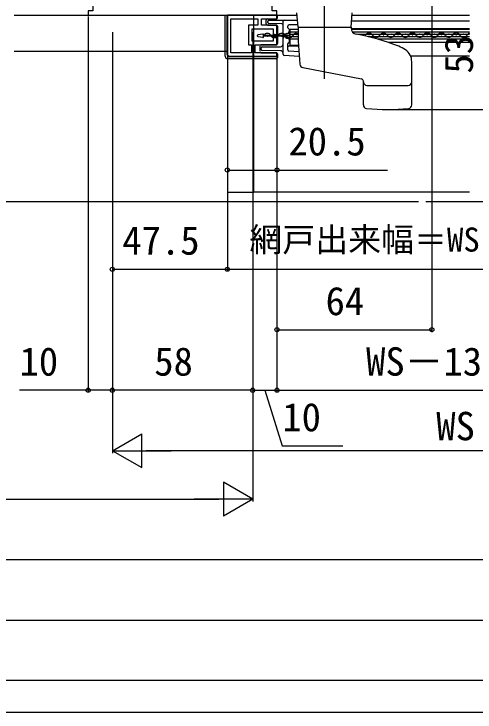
# Model space of a CAD drawing. Units: millimetres, scale not verified. Extents: x -700 to 700, y -1043 to 1035.
# Drawn here: x 1.4 to 191.8, y -1043.1 to -754.6 of the extents above; entities that cross this region are included whole.
import ezdxf
from ezdxf.enums import TextEntityAlignment as Align

# ---------------------------------------------------------------- set-up
doc = ezdxf.new("R2010")
doc.units = ezdxf.units.MM
doc.header["$LTSCALE"] = 6
for name, color, linetype in [('0-2_YKK_11', 7, 'Continuous'), ('0-4_YKK_12', 2, 'Continuous'), ('0-5_YKK_13', 4, 'Continuous'), ('0-7_YKK_D', 6, 'Continuous'), ('0-8_YKK_ZWAK', 7, 'Continuous'), ('0-9_YSS_K', 3, 'Continuous')]:
    doc.layers.add(name, color=color, linetype=linetype)
doc.styles.add('ＭＳ ゴシック', font='')
doc.styles.get('ＭＳ ゴシック').set_extended_font_data('MS Gothic')

msp = doc.modelspace()

# ---------------------------------------------------------------- linework, layer by layer
at = {"layer": '0-2_YKK_11'}
for points in [[(37.301, -745.1), (34.001, -745.1), (34.001, -753.3), (32.001, -753.3), (32.001, -755.1), (71.001, -755.1), (110.001, -755.1), (110.001, -753.3), (108.001, -753.3), (108.001, -745.1), (104.701, -745.1)], [(110.001, -755.1), (89.501, -755.1), (89.501, -771.1)], [(90.501, -772.1), (110.001, -772.1), (110.001, -770.6), (101.001, -770.6), (101.001, -767.3), (110.001, -767.3), (110.001, -764.05), (108.501, -764.05), (108.501, -765.8), (99.701, -765.8), (99.701, -760.7), (108.501, -760.7), (108.501, -763.15), (110.001, -763.15), (110.001, -759.2), (103.601, -759.2), (103.601, -756.6), (110.001, -756.6), (110.001, -755.1)]]:
    msp.add_lwpolyline(points, dxfattribs=at)
msp.add_lwpolyline([(91.001, -770.6), (91.001, -756.6), (102.101, -756.6), (102.101, -759.2), (98.201, -759.2), (98.201, -767.3), (99.501, -767.3), (99.501, -770.6)], close=True, dxfattribs=at)
msp.add_arc((90.501, -771.1), 1, 180.00001, 269.99999, dxfattribs=at)
at = {"layer": '0-4_YKK_12'}
for p, q in [((129.698, -770.475), (129.698, -647.651)), ((1.499, -755.1), (32.501, -755.1)), ((46.245, -755.1), (47.162, -755.1)), ((49.803, -755.1), (55.703, -755.1)), ((109.503, -755.1), (118.348, -755.1)), ((141.048, -755.1), (189.498, -755.1)), ((189.498, -757.57), (140.875, -757.57)), ((115.501, -760.87), (118.7, -760.87)), ((115.501, -767.57), (115.501, -760.87)), ((189.498, -760.77), (140.712, -760.77)), ((140.725, -760.87), (189.498, -760.87)), ((106.13, -763.902), (105.93, -763.902)), ((109.128, -763.135), (108.928, -763.135)), ((112.13, -763.887), (111.93, -763.888)), ((115.128, -763.12), (114.928, -763.121)), ((118.711, -762.07), (115.501, -762.07)), ((118.728, -763.12), (115.501, -763.12)), ((118.749, -764.02), (115.501, -764.02)), ((118.13, -763.873), (117.93, -763.873)), ((189.498, -762.07), (141.25, -762.07)), ((189.498, -763.12), (143.574, -763.12)), ((145.128, -763.048), (144.928, -763.049)), ((189.498, -764.02), (147.702, -764.02)), ((148.13, -763.801), (147.93, -763.801)), ((151.128, -763.034), (150.928, -763.034)), ((154.13, -763.786), (153.93, -763.787)), ((157.128, -763.019), (156.928, -763.02)), ((160.13, -763.772), (159.93, -763.772)), ((163.128, -763.005), (162.928, -763.005)), ((166.13, -763.758), (165.93, -763.758)), ((169.128, -762.99), (168.928, -762.991)), ((172.13, -763.743), (171.93, -763.744)), ((175.128, -762.976), (174.928, -762.976)), ((178.13, -763.729), (177.93, -763.729)), ((181.128, -762.961), (180.928, -762.962)), ((184.13, -763.714), (183.93, -763.715)), ((187.128, -762.947), (186.928, -762.947)), ((118.78, -765.07), (115.501, -765.07)), ((189.498, -765.07), (151.706, -765.07)), ((189.498, -766.37), (155.921, -766.37)), ((89.503, -770.1), (1.499, -770.1)), ((118.884, -767.57), (115.501, -767.57)), ((189.498, -772.07), (165.246, -772.07)), ((100.501, -828.1), (189.498, -828.1))]:
    msp.add_line(p, q, dxfattribs=at)
for centre, start, end in [((106.031, -764.36), 29.34037, 150.93529), ((109.027, -762.676), 209.34037, 330.93529), ((112.031, -764.346), 29.34037, 150.93529), ((115.027, -762.662), 209.34037, 330.93529), ((118.031, -764.332), 66.30616, 150.93529), ((145.027, -762.59), 319.66663, 330.93529), ((148.031, -764.259), 29.34037, 150.93529), ((151.027, -762.575), 209.34037, 330.93529), ((154.031, -764.245), 29.34037, 150.93529), ((157.027, -762.561), 209.34037, 330.93529), ((160.031, -764.231), 29.34037, 150.93529), ((163.027, -762.547), 209.34037, 330.93529), ((166.031, -764.216), 29.34037, 150.93529), ((169.027, -762.532), 209.34037, 330.93529), ((172.031, -764.202), 29.34037, 150.93529), ((175.027, -762.518), 209.34037, 330.93529), ((178.031, -764.187), 29.34037, 150.93529), ((181.027, -762.503), 209.34037, 330.93529), ((184.031, -764.173), 29.34037, 150.93529), ((187.027, -762.489), 209.34037, 330.93529), ((190.031, -764.158), 108.05059, 150.93529)]:
    msp.add_arc(centre, 1.718, start, end, dxfattribs=at)
at = {"layer": '0-5_YKK_13'}
for p, q in [((129.698, -781.474), (129.698, -726.1)), ((89.401, -771.3), (89.401, -755.1)), ((110.201, -756.1), (110.201, -755.6)), ((118.698, -760.1), (118.279, -754.1)), ((105.601, -758.7), (105.601, -757.1)), ((106.101, -756.6), (109.701, -756.6)), ((106.201, -758.069), (106.201, -757.675)), ((106.696, -757.175), (112.996, -757.12)), ((112.005, -758.616), (106.696, -758.569)), ((112.501, -761.734), (112.501, -757.62)), ((106.101, -759.2), (109.701, -759.2)), ((110.201, -759.7), (110.201, -766.8)), ((114.501, -760.32), (114.501, -759.62)), ((118.63, -759.12), (115.001, -759.12)), ((115.001, -760.912), (115.001, -766.321)), ((118.698, -760.1), (140.698, -760.1)), ((140.698, -760.1), (140.698, -760.503)), ((101.997, -763.738), (101.997, -763.462)), ((104.155, -762.898), (102.255, -763.165)), ((104.155, -764.302), (102.255, -764.035)), ((104.497, -764.005), (104.497, -763.195)), ((104.497, -763.4), (114.497, -763.4)), ((112.501, -762.646), (112.501, -761.734)), ((112.501, -763.443), (112.501, -762.646)), ((113.001, -763.144), (113.501, -763.144)), ((113.001, -763.144), (113.001, -763.4)), ((113.001, -763.8), (113.001, -764.096)), ((113.501, -764.096), (113.001, -764.096)), ((113.501, -763.12), (113.501, -763.144)), ((113.501, -763.144), (113.501, -763.4)), ((113.501, -763.8), (113.501, -764.096)), ((113.501, -764.096), (113.501, -764.12)), ((114.001, -762.62), (114.408, -762.62)), ((114.408, -762.62), (114.409, -762.62)), ((114.479, -762.62), (114.408, -762.62)), ((114.873, -761.734), (114.908, -762.12)), ((109.701, -767.3), (103.401, -767.3)), ((112.501, -765.506), (112.501, -764.594)), ((112.501, -771.29), (112.501, -765.506)), ((114.408, -764.62), (114.479, -764.62)), ((114.434, -768.253), (114.434, -766.92)), ((102.901, -767.9), (102.901, -769.9)), ((103.501, -769.246), (103.501, -768.694)), ((103.996, -768.194), (111.51, -768.129)), ((111.51, -769.811), (103.996, -769.746)), ((114.498, -768.317), (114.434, -768.253)), ((114.498, -769.476), (114.498, -768.317)), ((118.904, -767.953), (114.734, -767.953)), ((119.038, -770.189), (114.972, -769.976)), ((109.701, -773.1), (89.601, -773.1)), ((110.201, -772.3), (90.401, -772.3)), ((103.401, -770.6), (109.701, -770.6)), ((110.201, -771.1), (110.201, -772.6)), ((119.18, -772.115), (112.975, -771.79)), ((165.698, -792.138), (165.698, -774.355)), ((120.684, -776.713), (144.89, -781.442)), ((145.698, -792.138), (145.698, -782.424)), ((147.198, -784.1), (164.198, -784.1))]:
    msp.add_line(p, q, dxfattribs=at)
for points in [[(88.601, -772.1), (88.601, -755.1), (109.701, -755.1)], [(118.698, -760.1), (140.698, -760.1), (141.118, -754.1)], [(112.996, -757.12), (113.001, -757.12), (118.493, -757.168)], [(114.497, -763.4), (114.497, -763.8), (104.497, -763.8)], [(112.501, -764.594), (112.501, -763.797), (112.501, -763.443)], [(114.001, -764.62), (114.408, -764.62), (114.409, -764.62)]]:
    msp.add_lwpolyline(points, dxfattribs=at)
msp.add_lwpolyline([(100.501, -755.1), (89.501, -755.1), (89.501, -828.3), (100.501, -828.3)], close=True, dxfattribs=at)
for centre, radius, start, end in [((109.701, -755.6), 0.5, 360, 90), ((106.101, -757.1), 0.5, 90, 180), ((106.101, -758.7), 0.5, 180, 270), ((106.701, -757.675), 0.5, 90.5, 180), ((106.701, -758.069), 0.5, 180, 269.5), ((109.701, -756.1), 0.5, 270, 360), ((112.001, -759.116), 0.5, 360, 89.5), ((113.001, -757.62), 0.5, 90.5, 180), ((109.701, -759.7), 0.5, 360, 90), ((268.698, -760.1), 150, 180, 185.85199), ((143.198, -760.503), 2.5, 180, 259.40044), ((102.297, -763.462), 0.3, 98, 180), ((102.297, -763.738), 0.3, 180, 262), ((104.197, -763.195), 0.3, 360, 98), ((104.197, -764.005), 0.3, 262, 360), ((113, -762.645), 0.499, 180.13251, 270.13186), ((113, -764.595), 0.499, 89.86819, 179.86744), ((114.001, -763.12), 0.5, 90, 180), ((114.001, -764.12), 0.5, 180, 270), ((124.344, -861.254), 100, 68.87563, 79.40044), ((103.401, -767.8), 0.5, 90, 180), ((109.701, -766.8), 0.5, 270, 360), ((111.501, -767.129), 1, 270.5, 360), ((114.479, -765.12), 0.5, 359.99887, 89.99894), ((103.401, -770.1), 0.5, 180, 270), ((104.001, -768.694), 0.5, 90.5, 180), ((104.001, -769.246), 0.5, 180, 269.5), ((111.501, -770.811), 1, 360, 89.5), ((114.998, -769.476), 0.5, 180.00166, 266.99834), ((155.698, -780.1), 13, 55.1501, 68.87563), ((159.698, -774.355), 6, 0, 55.1501), ((89.601, -772.1), 1, 180, 270), ((90.401, -771.3), 1, 180, 270), ((109.701, -771.1), 0.5, 360, 90), ((109.701, -772.6), 0.5, 270, 360), ((113.001, -771.29), 0.5, 180, 267), ((120.972, -775.241), 1.5, 185.85199, 258.94541), ((144.698, -782.424), 1, 0, 78.94541), ((147.198, -782.6), 1.5, 180, 270), ((164.198, -782.6), 1.5, 270, 0), ((147.198, -792.138), 1.5, 180, 263.78381), ((164.198, -792.138), 1.5, 276.21619, 0), ((155.698, -714.1), 80, 263.78381, 276.21619)]:
    msp.add_arc(centre, radius, start, end, dxfattribs=at)
for centre, major_axis, ratio, start_param, end_param in [((115.001, -759.62), (0.354, -0.354), 0.999924, 2.3562326, 3.9269527), ((114.801, -760.32), (0.212, 0.212), 0.999924, 2.3562326, 3.7595486), ((114.701, -760.912), (0.212, 0.212), 0.999924, 5.4978252, 6.9011413), ((114.408, -762.12), (0.337, 0.369), 0.999579, 3.8824251, 5.452385), ((114.734, -766.92), (0.212, -0.212), 0.999924, 2.4108916, 3.9269527), ((114.701, -766.321), (0.212, -0.212), 0.999924, 5.5524843, 7.0685454), ((114.734, -768.253), (0.212, -0.212), 0.999924, 2.3562326, 3.9269527)]:
    msp.add_ellipse(centre, major_axis=major_axis, ratio=ratio, start_param=start_param, end_param=end_param, dxfattribs=at)
at = {"layer": '0-7_YKK_D'}
for p, q in [((174.001, -741.098), (174.001, -886.1)), ((32.001, -755.6), (32.001, -911.1)), ((42.001, -762.097), (42.001, -936.1)), ((42.001, -762.097), (42.001, -911.1)), ((42.001, -762.097), (42.001, -911.1)), ((42.003, -762.097), (42.003, -861.1)), ((100.001, -762.097), (100.001, -956.1)), ((100.001, -762.097), (100.001, -911.1)), ((100.001, -762.097), (100.001, -911.1)), ((110.003, -772.6), (110.003, -911.1)), ((110.003, -772.6), (110.003, -886.1)), ((110.003, -772.6), (110.003, -911.1)), ((110.006, -772.6), (110.006, -820.1)), ((154.698, -794.1), (198.001, -794.1)), ((89.506, -809.3), (89.506, -861.1)), ((89.506, -809.3), (89.506, -861.1)), ((89.508, -809.3), (89.508, -820.1)), ((42.003, -860.1), (89.506, -860.1)), ((89.506, -860.1), (292.502, -860.1)), ((110.003, -885.1), (174.001, -885.1)), ((100.001, -910.1), (42.001, -910.1)), ((100.001, -910.1), (110.003, -910.1)), ((110.003, -910.1), (271.999, -910.1)), ((42.001, -935.1), (54.125, -928.1)), ((54.125, -942.1), (54.125, -928.1)), ((42.001, -935.1), (54.125, -942.1)), ((42.001, -935.1), (66.25, -935.1)), ((325.999, -935.1), (56.001, -935.1)), ((100.001, -955.1), (87.876, -948.1)), ((87.876, -948.1), (87.876, -962.1)), ((-86.003, -955.1), (86.001, -955.1)), ((100.001, -955.1), (75.752, -955.1)), ((100.001, -955.1), (87.876, -962.1)), ((-326.002, -980.1), (326.002, -980.1)), ((-296.002, -1005.1), (296.002, -1005.1)), ((333.502, -1030.1), (-333.502, -1030.1))]:
    msp.add_line(p, q, dxfattribs=at)
for points in [[(89.508, -819.1), (110.006, -819.1), (155.679, -819.1)], [(42.001, -910.1), (32.001, -910.1), (3.601, -910.1)], [(105.002, -910.1), (112.177, -933.1), (137.177, -933.1)]]:
    msp.add_lwpolyline(points, dxfattribs=at)
for centre in [(89.508, -819.1), (110.006, -819.1), (42.003, -860.1), (89.506, -860.1), (89.506, -860.1), (110.003, -885.1), (174.001, -885.1), (32.001, -910.1), (42.001, -910.1), (42.001, -910.1), (100.001, -910.1), (100.001, -910.1), (110.003, -910.1), (110.003, -910.1)]:
    msp.add_circle(centre, 0.85, dxfattribs=at)
at = {"layer": '0-8_YKK_ZWAK'}
msp.add_lwpolyline([(-700, -1043.1), (700, -1043.1), (700, 996.9)], dxfattribs=at)
at = {"layer": '0-9_YSS_K'}
for p, q in [((-189.501, -832.1), (168.501, -832.1)), ((171.501, -832.1), (310.002, -832.1))]:
    msp.add_line(p, q, dxfattribs=at)

# ---------------------------------------------------------------- texts
at = {"layer": '0-7_YKK_D', "style": 'ＭＳ ゴシック'}
msp.add_text('53', height=11.73, rotation=90, dxfattribs=at).set_placement((194.501, -779.235), align=Align.BOTTOM_LEFT)
for s, height, p in [('20.5', 11.73, (114.724, -816.6)), ('網戸出来幅＝WS－95', 9.971, (98.624, -855.823)), ('47.5', 11.73, (46.118, -857.6)), ('64', 11.73, (130.093, -882.6)), ('10', 11.73, (3.646, -907.6)), ('58', 11.73, (59.319, -907.6)), ('WS－136', 11.73, (146.82, -907.6)), ('10', 11.73, (112.223, -930.6)), ('WS', 11.73, (175.818, -934.3))]:
    msp.add_text(s, height=height, dxfattribs=at).set_placement(p, align=Align.BOTTOM_LEFT)

doc.saveas('drawing.dxf')
